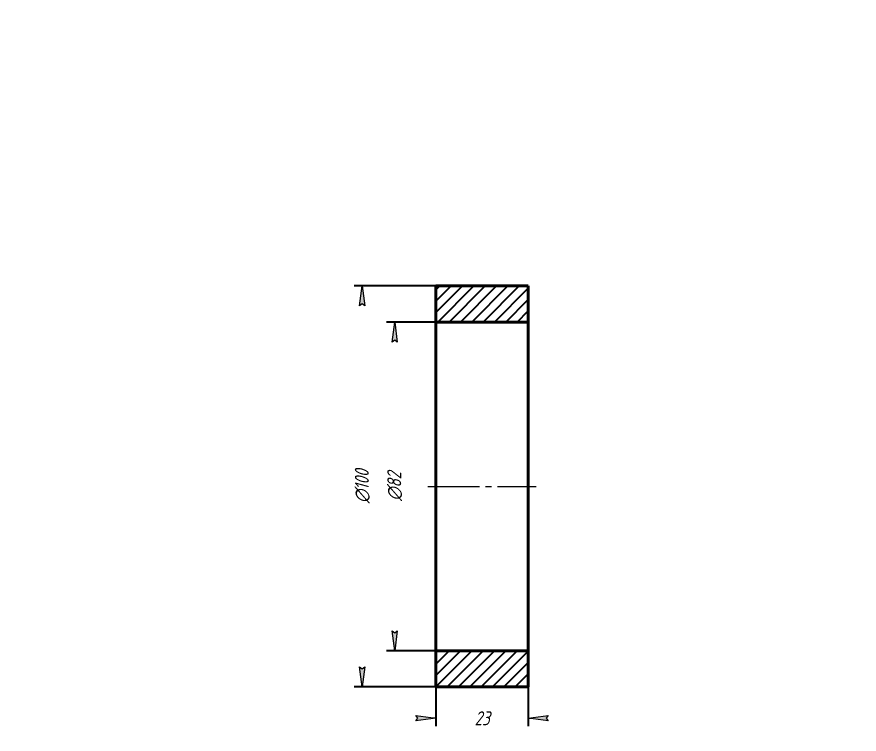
# Model space of a CAD drawing. Header units: millimetres. Extents: x 0 to 210, y 0 to 297.
# Drawn here: x 0 to 210, y 118.1 to 297 of the extents above; entities that cross this region are included whole.
import ezdxf

# ---------------------------------------------------------------- set-up
doc = ezdxf.new("R2010")
doc.units = ezdxf.units.MM
for name, pattern in [('K5LT_AXLED', [17.375, 12.875, -1.5, 1.5, -1.5]), ('K5LT_BASIC', [0]), ('K5LT_THIN', [0])]:
    doc.linetypes.add(name, pattern=pattern)
doc.layers.add('Системный слой', color=7, linetype='Continuous')
doc.styles.add('KDIMTEXTSTYLE', font='GOST_AU.SHX', dxfattribs={"width": 0.96, "oblique": 15, "height": 5})
doc.dimstyles.new('KDIMSTYLE (1.00)', dxfattribs={"dimtxt": 5, "dimasz": 1, "dimexe": 2, "dimexo": 0.0625, "dimgap": 1, "dimtad": 1, "dimtxsty": 'KDIMTEXTSTYLE', "dimsah": 1, "dimcen": 0.09, "dimdle": 1, "dimadec": 0, "dimazin": 0, "dimtfac": 0.667, "dimtmove": 0, "dimatfit": 3, "dimfxl": 1, "dimtvp": 1, "dimtolj": 1, "dimtzin": 0, "dimarcsym": 0})

# ---------------------------------------------------------------- blocks, each defined once
blk = doc.blocks.new('KDIMARROW_01')
at = {"layer": 'Системный слой'}
blk.add_hatch(color=0, dxfattribs=at).paths.add_polyline_path([(0, 0), (-5, 0.658262491226197), (-4.5, 5.51091059616309e-16), (-5, -0.6582624912261956)])
at = {"layer": 'Системный слой', "color": 0, "linetype": 'K5LT_THIN', "lineweight": 18}
for p, q in [((-4.5, 5.51091059616309e-16), (-5, 0.658262491226197)), ((-5, 0.658262491226197), (0, 0)), ((0, 0), (-5, -0.6582624912261956)), ((-5, -0.6582624912261956), (-4.5, 5.51091059616309e-16)), ((0, 0), (-1, 0))]:
    blk.add_line(p, q, dxfattribs=at)

msp = doc.modelspace()

# ---------------------------------------------------------------- hatches: boundary and pattern name
at = {"layer": 'Системный слой'}
h = msp.add_hatch(dxfattribs=at)
h.set_pattern_fill('', angle=45, style=0, pattern_type=0)
h.set_pattern_definition([(45, (0, 0), (-1.414213562373095, 1.414213562373095), [])])
h.paths.add_polyline_path([(104.4987214906552, 138.9000002230421), (104.4987214906552, 129.9000002230421), (127.4987214906552, 129.9000002230421), (127.4987214906552, 138.9000002230421)])
h.paths.add_polyline_path([(104.4987214906552, 229.9000002230421), (104.4987214906552, 220.9000002230421), (127.4987214906552, 220.9000002230421), (127.4987214906552, 229.9000002230421)])

# ---------------------------------------------------------------- linework, layer by layer
at = {"layer": 'Системный слой', "color": 150, "linetype": 'K5LT_BASIC', "lineweight": 40, "true_color": 0x0080ff}
for p, q in [((104.4987214906552, 220.9000002230421), (104.4987214906552, 229.9000002230421)), ((104.4987214906552, 229.9000002230421), (127.4987214906552, 229.9000002230421)), ((127.4987214906552, 220.9000002230421), (127.4987214906552, 229.9000002230421)), ((104.4987214906552, 220.9000002230421), (104.4987214906552, 138.9000002230421)), ((104.4987214906552, 220.9000002230421), (127.4987214906552, 220.9000002230421)), ((127.4987214906552, 220.9000002230421), (127.4987214906552, 138.9000002230421)), ((104.4987214906552, 138.9000002230421), (127.4987214906552, 138.9000002230421)), ((104.4987214906552, 129.9000002230421), (104.4987214906552, 138.9000002230421)), ((127.4987214906552, 129.9000002230421), (127.4987214906552, 138.9000002230421)), ((104.4987214906552, 129.9000002230421), (127.4987214906552, 129.9000002230421))]:
    msp.add_line(p, q, dxfattribs=at)
at = {"layer": 'Системный слой', "color": 30, "linetype": 'K5LT_AXLED', "lineweight": 18, "true_color": 0xff8000}
msp.add_line((102.4987214906552, 179.9000002230421), (129.4987214906552, 179.9000002230421), dxfattribs=at)

# ---------------------------------------------------------------- dimensions: what is measured, and where the dimension line sits
at = {"layer": 'Системный слой', "color": 7}
for base, p1, p2, location in [((86.12341493799278, 229.9000002230421), (104.4987214906552, 129.9000002230421), (104.4987214906552, 229.9000002230421), (86.12341493799276, 179.9000002230421)), ((94.20025948487054, 220.9000002230421), (104.4987214906552, 138.9000002230421), (104.4987214906552, 220.9000002230421), (94.20025948487054, 179.9000002230421))]:
    msp.add_linear_dim(base=base, p1=p1, p2=p2, angle=90, location=location, dimstyle='KDIMSTYLE (1.00)', override={"dimexo": 0, "dimpost": '\\H3.5;\\W0.965;\\Q15;∅<>', "dimblk1": 'KDIMARROW_01', "dimblk2": 'KDIMARROW_01', "dimse1": 0, "dimse2": 0, "dimclrt": 7, "dimtolj": 1}, dxfattribs=at).render()
msp.add_linear_dim(base=(104.4987214906552, 122.0981991788479), p1=(127.4987214906552, 129.9000002230421), p2=(104.4987214906552, 129.9000002230421), location=(115.9987214906552, 122.0981991788479), dimstyle='KDIMSTYLE (1.00)', override={"dimexo": 0, "dimpost": '\\H3.5;\\W0.965;\\Q15;<>', "dimblk1": 'KDIMARROW_01', "dimblk2": 'KDIMARROW_01', "dimse1": 0, "dimse2": 0, "dimclrt": 7, "dimtolj": 1}, dxfattribs=at).render()

doc.saveas('drawing.dxf')
